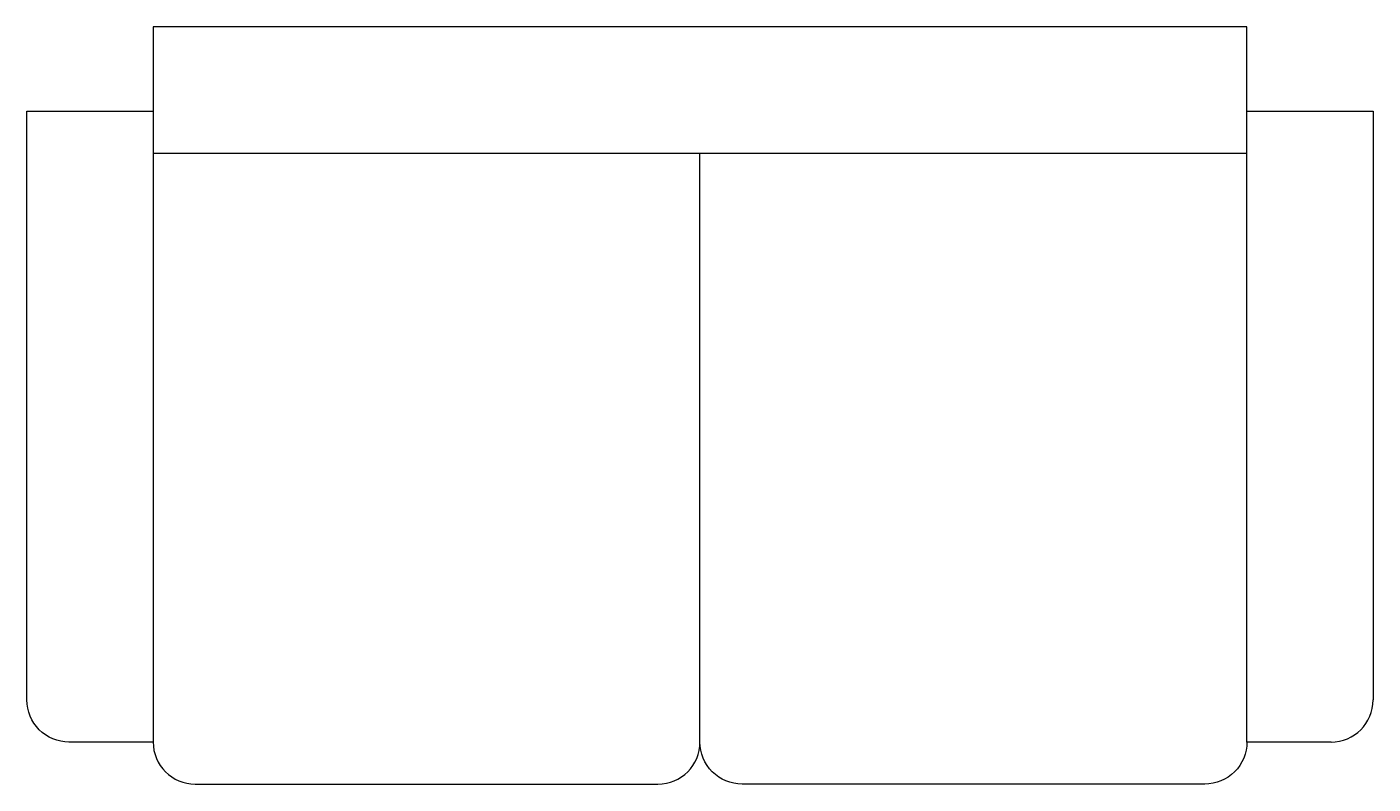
# Model space of a CAD drawing. Extents: x 0 to 1.6, y -0.9 to 0.
import ezdxf

# ---------------------------------------------------------------- set-up
doc = ezdxf.new("R2010")
doc.units = 0
doc.header["$LTSCALE"] = 0.025
doc.layers.get('0').update_dxf_attribs({"linetype": 'CONTINUOUS'})

msp = doc.modelspace()

# ---------------------------------------------------------------- linework, layer by layer
at = {"color": 0}
for p, q in [((1.45, 0), (0.15, 0)), ((0.15, 0), (0.15, -0.85)), ((1.45, -0.85), (1.45, 0)), ((1.45, -0.1), (1.6, -0.1)), ((1.6, -0.1), (1.6, -0.8)), ((0.15, -0.15), (1.45, -0.15)), ((0.8, -0.85), (0.8, -0.15)), ((1.55, -0.85), (1.45, -0.85)), ((0.2, -0.9), (0.75, -0.9))]:
    msp.add_line(p, q, dxfattribs=at)
for points in [[(0.15, -0.85), (0.05, -0.85, -0.414214), (0, -0.8), (0, -0.1), (0.15, -0.1)], [(1.45, -0.85, -0.414214), (1.4, -0.9), (0.85, -0.9, -0.414214), (0.8, -0.85)]]:
    msp.add_lwpolyline(points, format="xyb", dxfattribs=at)
for centre, start, end in [((1.55, -0.8), 270, 0), ((0.2, -0.85), 180, 270), ((0.75, -0.85), 270, 360)]:
    msp.add_arc(centre, 0.05, start, end, dxfattribs=at)

doc.saveas('drawing.dxf')
